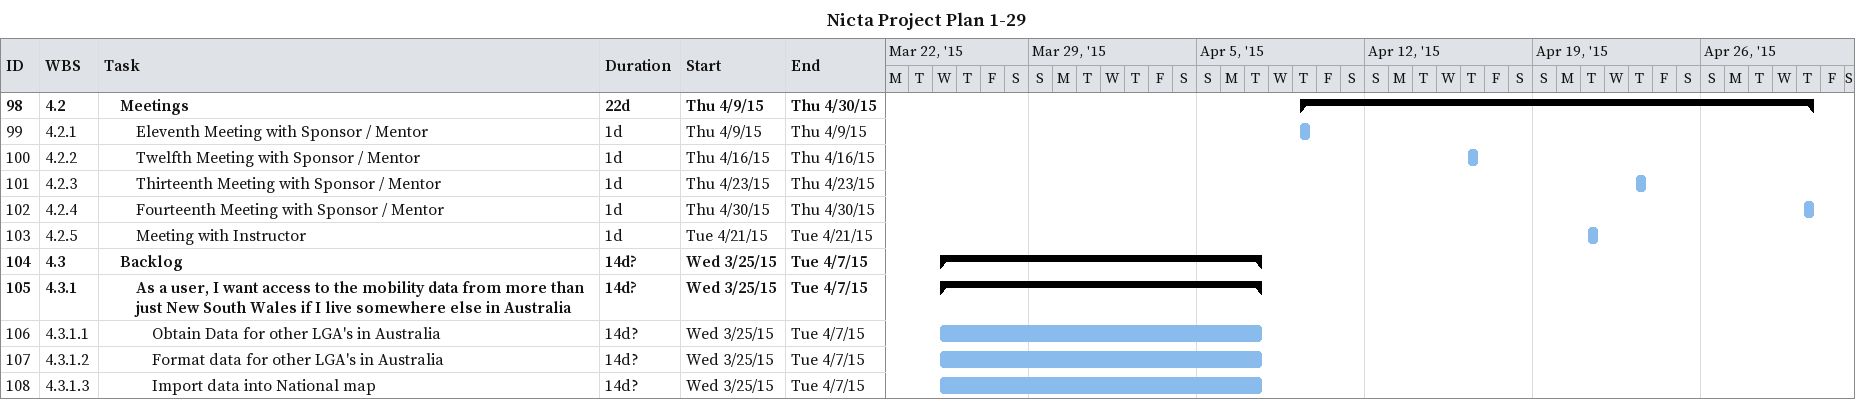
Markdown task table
Nicta Project Plan 1-29

| ID | WBS | Task | Duration | Start | Finish |
|---|---|---|---|---|---|
| 98 | 4.2 | **Meetings** | 22d | 2015-04-09 | 2015-04-30 |
| 99 | 4.2.1 | Eleventh Meeting with Sponsor / Mentor | 1d | 2015-04-09 | 2015-04-09 |
| 100 | 4.2.2 | Twelfth Meeting with Sponsor / Mentor | 1d | 2015-04-16 | 2015-04-16 |
| 101 | 4.2.3 | Thirteenth Meeting with Sponsor / Mentor | 1d | 2015-04-23 | 2015-04-23 |
| 102 | 4.2.4 | Fourteenth Meeting with Sponsor / Mentor | 1d | 2015-04-30 | 2015-04-30 |
| 103 | 4.2.5 | Meeting with Instructor | 1d | 2015-04-21 | 2015-04-21 |
| 104 | 4.3 | **Backlog** | 14d? | 2015-03-25 | 2015-04-07 |
| 105 | 4.3.1 | **As a user, I want access to the mobility data from more than just New South Wales if I live somewhere else in Australia** | 14d? | 2015-03-25 | 2015-04-07 |
| 106 | 4.3.1.1 | Obtain Data for other LGA's in Australia | 14d? | 2015-03-25 | 2015-04-07 |
| 107 | 4.3.1.2 | Format data for other LGA's in Australia | 14d? | 2015-03-25 | 2015-04-07 |
| 108 | 4.3.1.3 | Import data into National map | 14d? | 2015-03-25 | 2015-04-07 |
